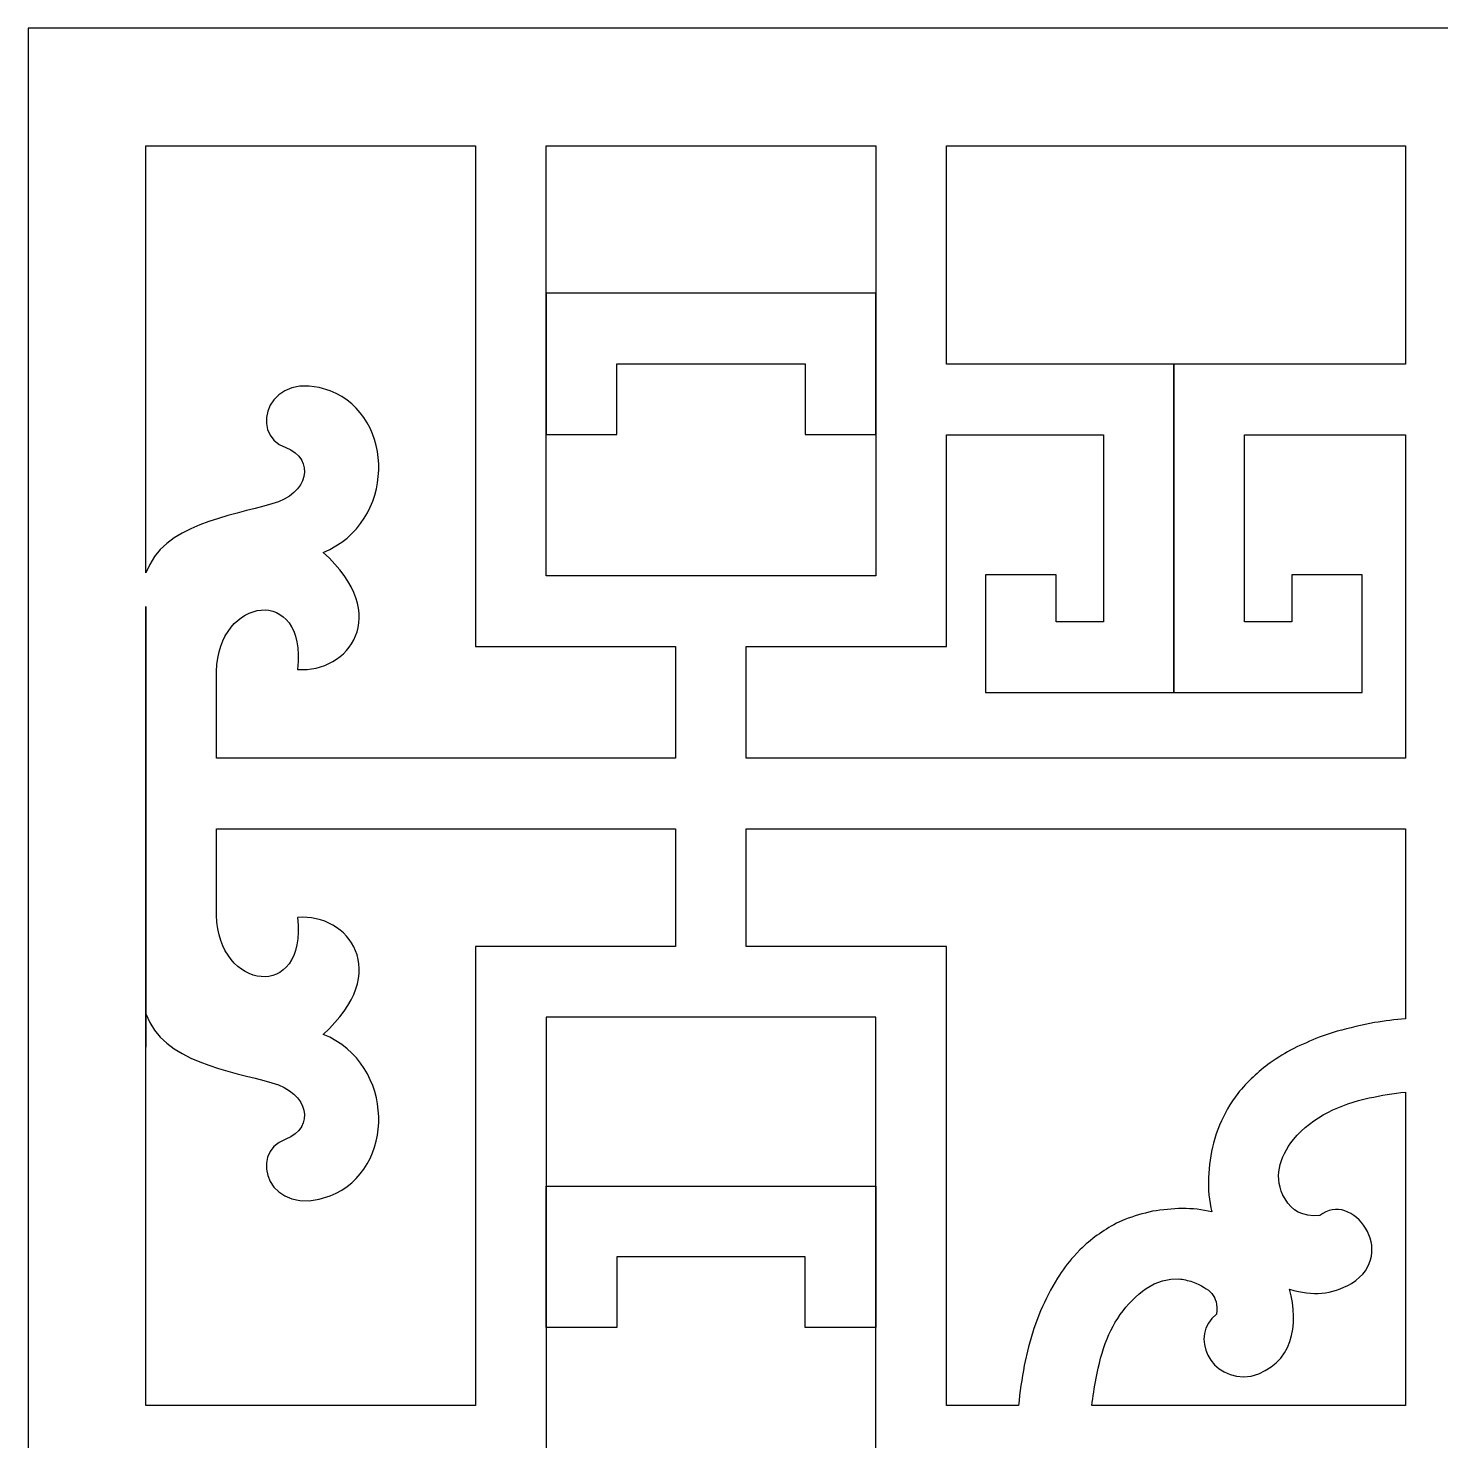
# Model space of a CAD drawing. Header units: centimetres. Extents: x -8.5 to 8.7, y -9.4 to 7.8.
# Drawn here: x -8.51 to 0.11, y -0.8 to 7.82 of the extents above; entities that cross this region are included whole.
import ezdxf

# ---------------------------------------------------------------- set-up
doc = ezdxf.new("R2010")
doc.units = ezdxf.units.CM
doc.header["$MEASUREMENT"] = 0
doc.layers.add('layer 1', color=7, linetype='Continuous')

msp = doc.modelspace()

# ---------------------------------------------------------------- linework, layer by layer
at = {"layer": 'layer 1', "color": 242}
for points, knots in [([(-8.5076, 7.81725), (-8.5076, 7.81725), (8.73202, 7.81725), (8.73202, 7.81725), (8.73202, 7.81725), (8.73202, 7.81725), (8.73202, -9.42237), (8.73202, -9.42237), (8.73202, -9.42237), (8.73202, -9.42237), (-8.5076, -9.42237), (-8.5076, -9.42237), (-8.5076, -9.42237), (-8.5076, -9.42237), (-8.5076, 7.81725), (-8.5076, 7.81725)], [0, 0, 0, 0, 0.2, 0.2, 0.2, 0.2, 0.4, 0.4, 0.4, 0.4, 0.6, 0.6, 0.6, 0.6, 1, 1, 1, 1]), ([(-4.55685, 3.36368), (-4.55685, 3.36368), (-4.55685, 4.04365), (-4.55685, 4.04365), (-4.55685, 4.04365), (-4.55685, 4.04365), (-5.77799, 4.04365), (-5.77799, 4.04365), (-5.77799, 4.04365), (-5.77799, 4.04365), (-5.77799, 7.09893), (-5.77799, 7.09893), (-5.77799, 7.09893), (-5.77799, 7.09893), (-7.78928, 7.09893), (-7.78928, 7.09893), (-7.78928, 7.09893), (-7.78928, 7.09893), (-7.78928, 4.49309), (-7.78928, 4.49309), (-7.78928, 4.49309), (-7.6867, 4.78851), (-7.27197, 4.84048), (-7.02169, 4.91434), (-7.02169, 4.91434), (-6.79397, 4.97588), (-6.75499, 5.18514), (-6.93552, 5.25899), (-6.93552, 5.25899), (-7.17487, 5.34105), (-7.04097, 5.7493), (-6.66472, 5.60364), (-6.66472, 5.60364), (-6.26226, 5.4492), (-6.26415, 4.7978), (-6.7078, 4.61892), (-6.7078, 4.61892), (-6.28127, 4.2347), (-6.55407, 3.88082), (-6.86396, 3.90499), (-6.86396, 3.90499), (-6.80607, 4.42756), (-7.35113, 4.35127), (-7.35829, 3.89268), (-7.35829, 3.89268), (-7.35829, 3.89268), (-7.35829, 3.36368), (-7.35829, 3.36368), (-7.35829, 3.36368), (-7.35829, 3.36368), (-4.55685, 3.36368), (-4.55685, 3.36368)], [0, 0, 0, 0, 0.0714286, 0.0714286, 0.0714286, 0.0714286, 0.1428571, 0.1428571, 0.1428571, 0.1428571, 0.2142857, 0.2142857, 0.2142857, 0.2142857, 0.2857143, 0.2857143, 0.2857143, 0.2857143, 0.3571429, 0.3571429, 0.3571429, 0.3571429, 0.4285714, 0.4285714, 0.4285714, 0.4285714, 0.5, 0.5, 0.5, 0.5, 0.5714286, 0.5714286, 0.5714286, 0.5714286, 0.6428571, 0.6428571, 0.6428571, 0.6428571, 0.7142857, 0.7142857, 0.7142857, 0.7142857, 0.7857143, 0.7857143, 0.7857143, 0.7857143, 0.8571429, 0.8571429, 0.8571429, 0.8571429, 1, 1, 1, 1]), ([(-5.347, 7.09893), (-5.347, 7.09893), (-5.347, 6.20104), (-5.347, 6.20104), (-5.347, 6.20104), (-4.73583, 6.20104), (-3.95334, 6.20104), (-3.33571, 6.20104), (-3.33571, 6.20104), (-3.33571, 6.20104), (-3.33571, 7.09893), (-3.33571, 7.09893), (-3.33571, 7.09893), (-3.33571, 7.09893), (-5.347, 7.09893), (-5.347, 7.09893)], [0, 0, 0, 0, 0.2, 0.2, 0.2, 0.2, 0.4, 0.4, 0.4, 0.4, 0.6, 0.6, 0.6, 0.6, 1, 1, 1, 1]), ([(-2.90472, 5.76706), (-2.90472, 5.76706), (-1.51573, 5.76706), (-1.51573, 5.76706), (-1.51573, 5.76706), (-1.51573, 5.76706), (-0.10328, 5.76706), (-0.10328, 5.76706), (-0.10328, 5.76706), (-0.10328, 5.76706), (-0.10328, 7.09893), (-0.10328, 7.09893), (-0.10328, 7.09893), (-0.10328, 7.09893), (-2.90472, 7.09893), (-2.90472, 7.09893), (-2.90472, 7.09893), (-2.90472, 7.09893), (-2.90472, 5.76706), (-2.90472, 5.76706)], [0, 0, 0, 0, 0.1666667, 0.1666667, 0.1666667, 0.1666667, 0.3333333, 0.3333333, 0.3333333, 0.3333333, 0.5, 0.5, 0.5, 0.5, 0.6666667, 0.6666667, 0.6666667, 0.6666667, 1, 1, 1, 1]), ([(-5.347, 5.33906), (-5.347, 5.33906), (-5.347, 6.20104), (-5.347, 6.20104), (-5.347, 6.20104), (-5.347, 6.20104), (-5.347, 5.33906), (-5.347, 5.33906)], [0, 0, 0, 0, 0.3333333, 0.3333333, 0.3333333, 0.3333333, 1, 1, 1, 1]), ([(-3.33571, 5.33906), (-3.33571, 5.33906), (-3.33571, 6.20104), (-3.33571, 6.20104), (-3.33571, 6.20104), (-3.33571, 6.20104), (-3.33571, 5.33906), (-3.33571, 5.33906)], [0, 0, 0, 0, 0.3333333, 0.3333333, 0.3333333, 0.3333333, 1, 1, 1, 1]), ([(-3.33571, 5.33906), (-3.33571, 5.33906), (-3.7667, 5.33906), (-3.7667, 5.33906), (-3.7667, 5.33906), (-3.7667, 5.33906), (-3.7667, 5.77005), (-3.7667, 5.77005), (-3.7667, 5.77005), (-3.7667, 5.77005), (-4.91601, 5.77005), (-4.91601, 5.77005), (-4.91601, 5.77005), (-4.91601, 5.77005), (-4.91601, 5.33906), (-4.91601, 5.33906), (-4.91601, 5.33906), (-4.91601, 5.33906), (-5.347, 5.33906), (-5.347, 5.33906), (-5.347, 5.33906), (-5.347, 5.33906), (-5.347, 4.47465), (-5.347, 4.47465), (-5.347, 4.47465), (-5.347, 4.47465), (-3.33571, 4.47465), (-3.33571, 4.47465), (-3.33571, 4.47465), (-3.33571, 4.47465), (-3.33571, 5.33906), (-3.33571, 5.33906)], [0, 0, 0, 0, 0.1111111, 0.1111111, 0.1111111, 0.1111111, 0.2222222, 0.2222222, 0.2222222, 0.2222222, 0.3333333, 0.3333333, 0.3333333, 0.3333333, 0.4444444, 0.4444444, 0.4444444, 0.4444444, 0.5555556, 0.5555556, 0.5555556, 0.5555556, 0.6666667, 0.6666667, 0.6666667, 0.6666667, 0.7777778, 0.7777778, 0.7777778, 0.7777778, 1, 1, 1, 1]), ([(-1.51573, 5.76706), (-1.51573, 5.76706), (-1.51573, 3.76427), (-1.51573, 3.76427), (-1.51573, 3.76427), (-1.51573, 3.76427), (-1.51573, 5.76706), (-1.51573, 5.76706)], [0, 0, 0, 0, 0.3333333, 0.3333333, 0.3333333, 0.3333333, 1, 1, 1, 1]), ([(-0.10328, 5.33607), (-0.10328, 5.33607), (-1.08474, 5.33607), (-1.08474, 5.33607), (-1.08474, 5.33607), (-1.08474, 5.33607), (-1.08474, 4.19526), (-1.08474, 4.19526), (-1.08474, 4.19526), (-1.08474, 4.19526), (-0.79741, 4.19526), (-0.79741, 4.19526), (-0.79741, 4.19526), (-0.79741, 4.19526), (-0.79741, 4.48259), (-0.79741, 4.48259), (-0.79741, 4.48259), (-0.79741, 4.48259), (-0.36642, 4.48259), (-0.36642, 4.48259), (-0.36642, 4.48259), (-0.36642, 4.48259), (-0.36642, 3.76427), (-0.36642, 3.76427), (-0.36642, 3.76427), (-0.7495, 3.76427), (-1.13262, 3.76427), (-1.51573, 3.76427), (-1.51573, 3.76427), (-1.89884, 3.76427), (-2.28195, 3.76427), (-2.66504, 3.76427), (-2.66504, 3.76427), (-2.66504, 3.76427), (-2.66504, 4.48259), (-2.66504, 4.48259), (-2.66504, 4.48259), (-2.66504, 4.48259), (-2.23405, 4.48259), (-2.23405, 4.48259), (-2.23405, 4.48259), (-2.23405, 4.48259), (-2.23405, 4.19526), (-2.23405, 4.19526), (-2.23405, 4.19526), (-2.23405, 4.19526), (-1.94672, 4.19526), (-1.94672, 4.19526), (-1.94672, 4.19526), (-1.94672, 4.19526), (-1.94672, 5.33607), (-1.94672, 5.33607), (-1.94672, 5.33607), (-1.94672, 5.33607), (-2.90472, 5.33607), (-2.90472, 5.33607), (-2.90472, 5.33607), (-2.90472, 5.33607), (-2.90472, 4.04365), (-2.90472, 4.04365), (-2.90472, 4.04365), (-2.90472, 4.04365), (-4.12586, 4.04365), (-4.12586, 4.04365), (-4.12586, 4.04365), (-4.12586, 4.04365), (-4.12586, 3.36368), (-4.12586, 3.36368), (-4.12586, 3.36368), (-4.12586, 3.36368), (-0.10328, 3.36368), (-0.10328, 3.36368), (-0.10328, 3.36368), (-0.10328, 3.36368), (-0.10328, 5.33607), (-0.10328, 5.33607)], [0, 0, 0, 0, 0.05, 0.05, 0.05, 0.05, 0.1, 0.1, 0.1, 0.1, 0.15, 0.15, 0.15, 0.15, 0.2, 0.2, 0.2, 0.2, 0.25, 0.25, 0.25, 0.25, 0.3, 0.3, 0.3, 0.3, 0.35, 0.35, 0.35, 0.35, 0.4, 0.4, 0.4, 0.4, 0.45, 0.45, 0.45, 0.45, 0.5, 0.5, 0.5, 0.5, 0.55, 0.55, 0.55, 0.55, 0.6, 0.6, 0.6, 0.6, 0.65, 0.65, 0.65, 0.65, 0.7, 0.7, 0.7, 0.7, 0.75, 0.75, 0.75, 0.75, 0.8, 0.8, 0.8, 0.8, 0.85, 0.85, 0.85, 0.85, 0.9, 0.9, 0.9, 0.9, 1, 1, 1, 1]), ([(-7.78928, 1.5994), (-7.78928, 1.5994), (-7.78928, 4.28922), (-7.78928, 4.28922), (-7.78928, 4.28922), (-7.78928, 4.28922), (-7.78928, 1.5994), (-7.78928, 1.5994)], [0, 0, 0, 0, 0.3333333, 0.3333333, 0.3333333, 0.3333333, 1, 1, 1, 1]), ([(-5.77799, 2.21437), (-5.77799, 2.21437), (-4.55685, 2.21437), (-4.55685, 2.21437), (-4.55685, 2.21437), (-4.55685, 2.21437), (-4.55685, 2.93268), (-4.55685, 2.93268), (-4.55685, 2.93268), (-4.55685, 2.93268), (-7.35829, 2.93268), (-7.35829, 2.93268), (-7.35829, 2.93268), (-7.35829, 2.93268), (-7.35829, 2.40368), (-7.35829, 2.40368), (-7.35829, 2.40368), (-7.35113, 1.94509), (-6.80607, 1.86879), (-6.86396, 2.39137), (-6.86396, 2.39137), (-6.55407, 2.41553), (-6.28127, 2.06166), (-6.7078, 1.67744), (-6.7078, 1.67744), (-6.26415, 1.49855), (-6.26226, 0.84716), (-6.66472, 0.69271), (-6.66472, 0.69271), (-7.04097, 0.54705), (-7.17487, 0.95531), (-6.93552, 1.03737), (-6.93552, 1.03737), (-6.75499, 1.11122), (-6.79397, 1.32048), (-7.02169, 1.38202), (-7.02169, 1.38202), (-7.27197, 1.45588), (-7.6867, 1.50785), (-7.78928, 1.80327), (-7.78928, 1.80327), (-7.78928, 1.80327), (-7.78928, -0.58707), (-7.78928, -0.58707), (-7.78928, -0.58707), (-7.78928, -0.58707), (-5.77799, -0.58707), (-5.77799, -0.58707), (-5.77799, -0.58707), (-5.77799, -0.58707), (-5.77799, 2.21437), (-5.77799, 2.21437)], [0, 0, 0, 0, 0.0714286, 0.0714286, 0.0714286, 0.0714286, 0.1428571, 0.1428571, 0.1428571, 0.1428571, 0.2142857, 0.2142857, 0.2142857, 0.2142857, 0.2857143, 0.2857143, 0.2857143, 0.2857143, 0.3571429, 0.3571429, 0.3571429, 0.3571429, 0.4285714, 0.4285714, 0.4285714, 0.4285714, 0.5, 0.5, 0.5, 0.5, 0.5714286, 0.5714286, 0.5714286, 0.5714286, 0.6428571, 0.6428571, 0.6428571, 0.6428571, 0.7142857, 0.7142857, 0.7142857, 0.7142857, 0.7857143, 0.7857143, 0.7857143, 0.7857143, 0.8571429, 0.8571429, 0.8571429, 0.8571429, 1, 1, 1, 1]), ([(-2.46412, -0.58707), (-2.45651, -0.50509), (-2.44462, -0.42417), (-2.42952, -0.34273), (-2.42952, -0.34273), (-2.42952, -0.34273), (-2.40328, -0.22861), (-2.40328, -0.22861), (-2.40328, -0.22861), (-2.40328, -0.22861), (-2.3703, -0.11723), (-2.3703, -0.11723), (-2.3703, -0.11723), (-2.3703, -0.11723), (-2.3302, -0.00958), (-2.3302, -0.00958), (-2.3302, -0.00958), (-2.29948, 0.06048), (-2.26652, 0.12489), (-2.227, 0.19041), (-2.227, 0.19041), (-2.19569, 0.23702), (-2.16377, 0.27968), (-2.12773, 0.32275), (-2.12773, 0.32275), (-2.12773, 0.32275), (-2.0902, 0.36273), (-2.0902, 0.36273), (-2.0902, 0.36273), (-2.0197, 0.42933), (-1.95282, 0.47813), (-1.86745, 0.52425), (-1.86745, 0.52425), (-1.86745, 0.52425), (-1.81575, 0.54772), (-1.81575, 0.54772), (-1.81575, 0.54772), (-1.75892, 0.5689), (-1.70564, 0.58447), (-1.64645, 0.59766), (-1.64645, 0.59766), (-1.52667, 0.61603), (-1.40256, 0.62502), (-1.28423, 0.59358), (-1.28423, 0.59358), (-1.3203, 0.72993), (-1.30554, 0.87817), (-1.27532, 1.01416), (-1.27532, 1.01416), (-1.27532, 1.01416), (-1.25868, 1.07053), (-1.25868, 1.07053), (-1.25868, 1.07053), (-1.23127, 1.1442), (-1.20096, 1.20587), (-1.15907, 1.27233), (-1.15907, 1.27233), (-1.15907, 1.27233), (-1.12669, 1.31684), (-1.12669, 1.31684), (-1.12669, 1.31684), (-1.06567, 1.3902), (-1.00441, 1.44741), (-0.92815, 1.50466), (-0.92815, 1.50466), (-0.8813, 1.5362), (-0.83496, 1.56421), (-0.78536, 1.5912), (-0.78536, 1.5912), (-0.73405, 1.6163), (-0.68226, 1.63787), (-0.62952, 1.65986), (-0.62952, 1.65986), (-0.62952, 1.65986), (-0.52012, 1.69642), (-0.52012, 1.69642), (-0.52012, 1.69642), (-0.44406, 1.71643), (-0.36964, 1.73366), (-0.29254, 1.74916), (-0.29254, 1.74916), (-0.22955, 1.75917), (-0.16646, 1.76705), (-0.10328, 1.77266), (-0.10328, 1.77266), (-0.10328, 1.77266), (-0.10328, 2.93268), (-0.10328, 2.93268), (-0.10328, 2.93268), (-0.10328, 2.93268), (-4.12586, 2.93268), (-4.12586, 2.93268), (-4.12586, 2.93268), (-4.12586, 2.93268), (-4.12586, 2.21437), (-4.12586, 2.21437), (-4.12586, 2.21437), (-4.12586, 2.21437), (-2.90472, 2.21437), (-2.90472, 2.21437), (-2.90472, 2.21437), (-2.90472, 2.21437), (-2.90472, -0.58707), (-2.90472, -0.58707), (-2.90472, -0.58707), (-2.90472, -0.58707), (-2.46412, -0.58707), (-2.46412, -0.58707)], [0, 0, 0, 0, 0.0357143, 0.0357143, 0.0357143, 0.0357143, 0.0714286, 0.0714286, 0.0714286, 0.0714286, 0.1071429, 0.1071429, 0.1071429, 0.1071429, 0.1428571, 0.1428571, 0.1428571, 0.1428571, 0.1785714, 0.1785714, 0.1785714, 0.1785714, 0.2142857, 0.2142857, 0.2142857, 0.2142857, 0.25, 0.25, 0.25, 0.25, 0.2857143, 0.2857143, 0.2857143, 0.2857143, 0.3214286, 0.3214286, 0.3214286, 0.3214286, 0.3571429, 0.3571429, 0.3571429, 0.3571429, 0.3928571, 0.3928571, 0.3928571, 0.3928571, 0.4285714, 0.4285714, 0.4285714, 0.4285714, 0.4642857, 0.4642857, 0.4642857, 0.4642857, 0.5, 0.5, 0.5, 0.5, 0.5357143, 0.5357143, 0.5357143, 0.5357143, 0.5714286, 0.5714286, 0.5714286, 0.5714286, 0.6071429, 0.6071429, 0.6071429, 0.6071429, 0.6428571, 0.6428571, 0.6428571, 0.6428571, 0.6785714, 0.6785714, 0.6785714, 0.6785714, 0.7142857, 0.7142857, 0.7142857, 0.7142857, 0.75, 0.75, 0.75, 0.75, 0.7857143, 0.7857143, 0.7857143, 0.7857143, 0.8214286, 0.8214286, 0.8214286, 0.8214286, 0.8571429, 0.8571429, 0.8571429, 0.8571429, 0.8928571, 0.8928571, 0.8928571, 0.8928571, 0.9285714, 0.9285714, 0.9285714, 0.9285714, 1, 1, 1, 1]), ([(-5.347, 1.78338), (-5.347, 1.78338), (-3.33571, 1.78338), (-3.33571, 1.78338), (-3.33571, 1.78338), (-3.33571, 1.78338), (-3.33571, 0.7511), (-3.33571, 0.7511), (-3.33571, 0.7511), (-3.95486, 0.7511), (-4.72564, 0.7511), (-5.347, 0.7511), (-5.347, 0.7511), (-5.347, 0.7511), (-5.347, 1.78338), (-5.347, 1.78338)], [0, 0, 0, 0, 0.2, 0.2, 0.2, 0.2, 0.4, 0.4, 0.4, 0.4, 0.6, 0.6, 0.6, 0.6, 1, 1, 1, 1]), ([(-0.10328, 1.32496), (-0.17705, 1.31711), (-0.25059, 1.30528), (-0.32429, 1.28929), (-0.32429, 1.28929), (-0.5003, 1.25111), (-0.66719, 1.17757), (-0.78678, 1.03682), (-0.78678, 1.03682), (-0.87203, 0.9268), (-0.91343, 0.79983), (-0.83769, 0.67287), (-0.83769, 0.67287), (-0.79319, 0.60157), (-0.73807, 0.56335), (-0.62558, 0.57155), (-0.62558, 0.57155), (-0.4338, 0.73144), (-0.13669, 0.34282), (-0.43195, 0.15782), (-0.43195, 0.15782), (-0.55889, 0.08894), (-0.66008, 0.07882), (-0.81138, 0.12191), (-0.81138, 0.12191), (-0.7487, -0.09287), (-0.78901, -0.33897), (-1.04427, -0.40819), (-1.04427, -0.40819), (-1.29923, -0.44604), (-1.42443, -0.15762), (-1.25612, -0.02996), (-1.25612, -0.02996), (-1.24504, 0.0897), (-1.2945, 0.12013), (-1.40224, 0.16752), (-1.40224, 0.16752), (-1.43237, 0.17669), (-1.45711, 0.18196), (-1.48839, 0.18611), (-1.48839, 0.18611), (-1.48839, 0.18611), (-1.5354, 0.18444), (-1.5354, 0.18444), (-1.5354, 0.18444), (-1.5354, 0.18444), (-1.58487, 0.17425), (-1.58487, 0.17425), (-1.58487, 0.17425), (-1.58487, 0.17425), (-1.63668, 0.15437), (-1.63668, 0.15437), (-1.63668, 0.15437), (-1.76974, 0.08475), (-1.86805, -0.0424), (-1.92355, -0.18039), (-1.92355, -0.18039), (-1.95505, -0.2587), (-1.97555, -0.33812), (-1.99101, -0.42097), (-1.99101, -0.42097), (-2.00182, -0.47898), (-2.01038, -0.53391), (-2.01668, -0.58707), (-2.01668, -0.58707), (-2.01668, -0.58707), (-0.10328, -0.58707), (-0.10328, -0.58707), (-0.10328, -0.58707), (-0.10328, -0.58707), (-0.10328, 1.32496), (-0.10328, 1.32496)], [0, 0, 0, 0, 0.0526316, 0.0526316, 0.0526316, 0.0526316, 0.1052632, 0.1052632, 0.1052632, 0.1052632, 0.1578947, 0.1578947, 0.1578947, 0.1578947, 0.2105263, 0.2105263, 0.2105263, 0.2105263, 0.2631579, 0.2631579, 0.2631579, 0.2631579, 0.3157895, 0.3157895, 0.3157895, 0.3157895, 0.3684211, 0.3684211, 0.3684211, 0.3684211, 0.4210526, 0.4210526, 0.4210526, 0.4210526, 0.4736842, 0.4736842, 0.4736842, 0.4736842, 0.5263158, 0.5263158, 0.5263158, 0.5263158, 0.5789474, 0.5789474, 0.5789474, 0.5789474, 0.6315789, 0.6315789, 0.6315789, 0.6315789, 0.6842105, 0.6842105, 0.6842105, 0.6842105, 0.7368421, 0.7368421, 0.7368421, 0.7368421, 0.7894737, 0.7894737, 0.7894737, 0.7894737, 0.8421053, 0.8421053, 0.8421053, 0.8421053, 0.8947368, 0.8947368, 0.8947368, 0.8947368, 1, 1, 1, 1]), ([(-5.347, -0.11088), (-5.347, -0.11088), (-5.347, 0.7511), (-5.347, 0.7511), (-5.347, 0.7511), (-5.347, 0.7511), (-5.347, -0.11088), (-5.347, -0.11088)], [0, 0, 0, 0, 0.3333333, 0.3333333, 0.3333333, 0.3333333, 1, 1, 1, 1]), ([(-3.33571, -0.11088), (-3.33571, -0.11088), (-3.33571, 0.7511), (-3.33571, 0.7511), (-3.33571, 0.7511), (-3.33571, 0.7511), (-3.33571, -0.11088), (-3.33571, -0.11088)], [0, 0, 0, 0, 0.3333333, 0.3333333, 0.3333333, 0.3333333, 1, 1, 1, 1]), ([(-3.33571, -1.49425), (-3.33571, -1.49425), (-3.7667, -1.49425), (-3.7667, -1.49425), (-3.7667, -1.49425), (-3.7667, -1.49425), (-3.7667, -1.92524), (-3.7667, -1.92524), (-3.7667, -1.92524), (-3.7667, -1.92524), (-4.91601, -1.92524), (-4.91601, -1.92524), (-4.91601, -1.92524), (-4.91601, -1.92524), (-4.91601, -1.49425), (-4.91601, -1.49425), (-4.91601, -1.49425), (-4.91601, -1.49425), (-5.347, -1.49425), (-5.347, -1.49425), (-5.347, -1.49425), (-5.347, -1.49425), (-5.347, -0.11088), (-5.347, -0.11088), (-5.347, -0.11088), (-5.347, -0.11088), (-4.91601, -0.11088), (-4.91601, -0.11088), (-4.91601, -0.11088), (-4.91601, -0.11088), (-4.91601, 0.32011), (-4.91601, 0.32011), (-4.91601, 0.32011), (-4.91601, 0.32011), (-3.7667, 0.32011), (-3.7667, 0.32011), (-3.7667, 0.32011), (-3.7667, 0.32011), (-3.7667, -0.11088), (-3.7667, -0.11088), (-3.7667, -0.11088), (-3.7667, -0.11088), (-3.33571, -0.11088), (-3.33571, -0.11088), (-3.33571, -0.11088), (-3.33571, -0.11088), (-3.33571, -1.49425), (-3.33571, -1.49425)], [0, 0, 0, 0, 0.0769231, 0.0769231, 0.0769231, 0.0769231, 0.1538462, 0.1538462, 0.1538462, 0.1538462, 0.2307692, 0.2307692, 0.2307692, 0.2307692, 0.3076923, 0.3076923, 0.3076923, 0.3076923, 0.3846154, 0.3846154, 0.3846154, 0.3846154, 0.4615385, 0.4615385, 0.4615385, 0.4615385, 0.5384615, 0.5384615, 0.5384615, 0.5384615, 0.6153846, 0.6153846, 0.6153846, 0.6153846, 0.6923077, 0.6923077, 0.6923077, 0.6923077, 0.7692308, 0.7692308, 0.7692308, 0.7692308, 0.8461538, 0.8461538, 0.8461538, 0.8461538, 1, 1, 1, 1])]:
    msp.add_open_spline(points, degree=3, knots=knots, dxfattribs=at)
at = {"layer": 'layer 1', "color": 177, "lineweight": 9}
for points, knots in [([(-8.5076, 7.81725), (-8.5076, 7.81725), (8.73202, 7.81725), (8.73202, 7.81725), (8.73202, 7.81725), (8.73202, 7.81725), (8.73202, -9.42237), (8.73202, -9.42237), (8.73202, -9.42237), (8.73202, -9.42237), (-8.5076, -9.42237), (-8.5076, -9.42237), (-8.5076, -9.42237), (-8.5076, -9.42237), (-8.5076, 7.81725), (-8.5076, 7.81725)], [0, 0, 0, 0, 0.2, 0.2, 0.2, 0.2, 0.4, 0.4, 0.4, 0.4, 0.6, 0.6, 0.6, 0.6, 1, 1, 1, 1]), ([(-4.55685, 3.36368), (-4.55685, 3.36368), (-4.55685, 4.04365), (-4.55685, 4.04365), (-4.55685, 4.04365), (-4.55685, 4.04365), (-5.77799, 4.04365), (-5.77799, 4.04365), (-5.77799, 4.04365), (-5.77799, 4.04365), (-5.77799, 7.09893), (-5.77799, 7.09893), (-5.77799, 7.09893), (-5.77799, 7.09893), (-7.78928, 7.09893), (-7.78928, 7.09893), (-7.78928, 7.09893), (-7.78928, 7.09893), (-7.78928, 4.49309), (-7.78928, 4.49309), (-7.78928, 4.49309), (-7.6867, 4.78851), (-7.27197, 4.84048), (-7.02169, 4.91434), (-7.02169, 4.91434), (-6.79397, 4.97588), (-6.75499, 5.18514), (-6.93552, 5.25899), (-6.93552, 5.25899), (-7.17487, 5.34105), (-7.04097, 5.7493), (-6.66472, 5.60364), (-6.66472, 5.60364), (-6.26226, 5.4492), (-6.26415, 4.7978), (-6.7078, 4.61892), (-6.7078, 4.61892), (-6.28127, 4.2347), (-6.55407, 3.88082), (-6.86396, 3.90499), (-6.86396, 3.90499), (-6.80607, 4.42756), (-7.35113, 4.35127), (-7.35829, 3.89268), (-7.35829, 3.89268), (-7.35829, 3.89268), (-7.35829, 3.36368), (-7.35829, 3.36368), (-7.35829, 3.36368), (-7.35829, 3.36368), (-4.55685, 3.36368), (-4.55685, 3.36368)], [0, 0, 0, 0, 0.0714286, 0.0714286, 0.0714286, 0.0714286, 0.1428571, 0.1428571, 0.1428571, 0.1428571, 0.2142857, 0.2142857, 0.2142857, 0.2142857, 0.2857143, 0.2857143, 0.2857143, 0.2857143, 0.3571429, 0.3571429, 0.3571429, 0.3571429, 0.4285714, 0.4285714, 0.4285714, 0.4285714, 0.5, 0.5, 0.5, 0.5, 0.5714286, 0.5714286, 0.5714286, 0.5714286, 0.6428571, 0.6428571, 0.6428571, 0.6428571, 0.7142857, 0.7142857, 0.7142857, 0.7142857, 0.7857143, 0.7857143, 0.7857143, 0.7857143, 0.8571429, 0.8571429, 0.8571429, 0.8571429, 1, 1, 1, 1]), ([(-5.347, 7.09893), (-5.347, 7.09893), (-5.347, 6.20104), (-5.347, 6.20104), (-5.347, 6.20104), (-4.73583, 6.20104), (-3.95334, 6.20104), (-3.33571, 6.20104), (-3.33571, 6.20104), (-3.33571, 6.20104), (-3.33571, 7.09893), (-3.33571, 7.09893), (-3.33571, 7.09893), (-3.33571, 7.09893), (-5.347, 7.09893), (-5.347, 7.09893)], [0, 0, 0, 0, 0.2, 0.2, 0.2, 0.2, 0.4, 0.4, 0.4, 0.4, 0.6, 0.6, 0.6, 0.6, 1, 1, 1, 1]), ([(-2.90472, 5.76706), (-2.90472, 5.76706), (-1.51573, 5.76706), (-1.51573, 5.76706), (-1.51573, 5.76706), (-1.51573, 5.76706), (-0.10328, 5.76706), (-0.10328, 5.76706), (-0.10328, 5.76706), (-0.10328, 5.76706), (-0.10328, 7.09893), (-0.10328, 7.09893), (-0.10328, 7.09893), (-0.10328, 7.09893), (-2.90472, 7.09893), (-2.90472, 7.09893), (-2.90472, 7.09893), (-2.90472, 7.09893), (-2.90472, 5.76706), (-2.90472, 5.76706)], [0, 0, 0, 0, 0.1666667, 0.1666667, 0.1666667, 0.1666667, 0.3333333, 0.3333333, 0.3333333, 0.3333333, 0.5, 0.5, 0.5, 0.5, 0.6666667, 0.6666667, 0.6666667, 0.6666667, 1, 1, 1, 1]), ([(-3.33571, 5.33906), (-3.33571, 5.33906), (-3.7667, 5.33906), (-3.7667, 5.33906), (-3.7667, 5.33906), (-3.7667, 5.33906), (-3.7667, 5.77005), (-3.7667, 5.77005), (-3.7667, 5.77005), (-3.7667, 5.77005), (-4.91601, 5.77005), (-4.91601, 5.77005), (-4.91601, 5.77005), (-4.91601, 5.77005), (-4.91601, 5.33906), (-4.91601, 5.33906), (-4.91601, 5.33906), (-4.91601, 5.33906), (-5.347, 5.33906), (-5.347, 5.33906), (-5.347, 5.33906), (-5.347, 5.33906), (-5.347, 4.47465), (-5.347, 4.47465), (-5.347, 4.47465), (-5.347, 4.47465), (-3.33571, 4.47465), (-3.33571, 4.47465), (-3.33571, 4.47465), (-3.33571, 4.47465), (-3.33571, 5.33906), (-3.33571, 5.33906)], [0, 0, 0, 0, 0.1111111, 0.1111111, 0.1111111, 0.1111111, 0.2222222, 0.2222222, 0.2222222, 0.2222222, 0.3333333, 0.3333333, 0.3333333, 0.3333333, 0.4444444, 0.4444444, 0.4444444, 0.4444444, 0.5555556, 0.5555556, 0.5555556, 0.5555556, 0.6666667, 0.6666667, 0.6666667, 0.6666667, 0.7777778, 0.7777778, 0.7777778, 0.7777778, 1, 1, 1, 1]), ([(-0.10328, 5.33607), (-0.10328, 5.33607), (-1.08474, 5.33607), (-1.08474, 5.33607), (-1.08474, 5.33607), (-1.08474, 5.33607), (-1.08474, 4.19526), (-1.08474, 4.19526), (-1.08474, 4.19526), (-1.08474, 4.19526), (-0.79741, 4.19526), (-0.79741, 4.19526), (-0.79741, 4.19526), (-0.79741, 4.19526), (-0.79741, 4.48259), (-0.79741, 4.48259), (-0.79741, 4.48259), (-0.79741, 4.48259), (-0.36642, 4.48259), (-0.36642, 4.48259), (-0.36642, 4.48259), (-0.36642, 4.48259), (-0.36642, 3.76427), (-0.36642, 3.76427), (-0.36642, 3.76427), (-0.7495, 3.76427), (-1.13262, 3.76427), (-1.51573, 3.76427), (-1.51573, 3.76427), (-1.89884, 3.76427), (-2.28195, 3.76427), (-2.66504, 3.76427), (-2.66504, 3.76427), (-2.66504, 3.76427), (-2.66504, 4.48259), (-2.66504, 4.48259), (-2.66504, 4.48259), (-2.66504, 4.48259), (-2.23405, 4.48259), (-2.23405, 4.48259), (-2.23405, 4.48259), (-2.23405, 4.48259), (-2.23405, 4.19526), (-2.23405, 4.19526), (-2.23405, 4.19526), (-2.23405, 4.19526), (-1.94672, 4.19526), (-1.94672, 4.19526), (-1.94672, 4.19526), (-1.94672, 4.19526), (-1.94672, 5.33607), (-1.94672, 5.33607), (-1.94672, 5.33607), (-1.94672, 5.33607), (-2.90472, 5.33607), (-2.90472, 5.33607), (-2.90472, 5.33607), (-2.90472, 5.33607), (-2.90472, 4.04365), (-2.90472, 4.04365), (-2.90472, 4.04365), (-2.90472, 4.04365), (-4.12586, 4.04365), (-4.12586, 4.04365), (-4.12586, 4.04365), (-4.12586, 4.04365), (-4.12586, 3.36368), (-4.12586, 3.36368), (-4.12586, 3.36368), (-4.12586, 3.36368), (-0.10328, 3.36368), (-0.10328, 3.36368), (-0.10328, 3.36368), (-0.10328, 3.36368), (-0.10328, 5.33607), (-0.10328, 5.33607)], [0, 0, 0, 0, 0.05, 0.05, 0.05, 0.05, 0.1, 0.1, 0.1, 0.1, 0.15, 0.15, 0.15, 0.15, 0.2, 0.2, 0.2, 0.2, 0.25, 0.25, 0.25, 0.25, 0.3, 0.3, 0.3, 0.3, 0.35, 0.35, 0.35, 0.35, 0.4, 0.4, 0.4, 0.4, 0.45, 0.45, 0.45, 0.45, 0.5, 0.5, 0.5, 0.5, 0.55, 0.55, 0.55, 0.55, 0.6, 0.6, 0.6, 0.6, 0.65, 0.65, 0.65, 0.65, 0.7, 0.7, 0.7, 0.7, 0.75, 0.75, 0.75, 0.75, 0.8, 0.8, 0.8, 0.8, 0.85, 0.85, 0.85, 0.85, 0.9, 0.9, 0.9, 0.9, 1, 1, 1, 1]), ([(-5.77799, 2.21437), (-5.77799, 2.21437), (-4.55685, 2.21437), (-4.55685, 2.21437), (-4.55685, 2.21437), (-4.55685, 2.21437), (-4.55685, 2.93268), (-4.55685, 2.93268), (-4.55685, 2.93268), (-4.55685, 2.93268), (-7.35829, 2.93268), (-7.35829, 2.93268), (-7.35829, 2.93268), (-7.35829, 2.93268), (-7.35829, 2.40368), (-7.35829, 2.40368), (-7.35829, 2.40368), (-7.35113, 1.94509), (-6.80607, 1.86879), (-6.86396, 2.39137), (-6.86396, 2.39137), (-6.55407, 2.41553), (-6.28127, 2.06166), (-6.7078, 1.67744), (-6.7078, 1.67744), (-6.26415, 1.49855), (-6.26226, 0.84716), (-6.66472, 0.69271), (-6.66472, 0.69271), (-7.04097, 0.54705), (-7.17487, 0.95531), (-6.93552, 1.03737), (-6.93552, 1.03737), (-6.75499, 1.11122), (-6.79397, 1.32048), (-7.02169, 1.38202), (-7.02169, 1.38202), (-7.27197, 1.45588), (-7.6867, 1.50785), (-7.78928, 1.80327), (-7.78928, 1.80327), (-7.78928, 1.80327), (-7.78928, -0.58707), (-7.78928, -0.58707), (-7.78928, -0.58707), (-7.78928, -0.58707), (-5.77799, -0.58707), (-5.77799, -0.58707), (-5.77799, -0.58707), (-5.77799, -0.58707), (-5.77799, 2.21437), (-5.77799, 2.21437)], [0, 0, 0, 0, 0.0714286, 0.0714286, 0.0714286, 0.0714286, 0.1428571, 0.1428571, 0.1428571, 0.1428571, 0.2142857, 0.2142857, 0.2142857, 0.2142857, 0.2857143, 0.2857143, 0.2857143, 0.2857143, 0.3571429, 0.3571429, 0.3571429, 0.3571429, 0.4285714, 0.4285714, 0.4285714, 0.4285714, 0.5, 0.5, 0.5, 0.5, 0.5714286, 0.5714286, 0.5714286, 0.5714286, 0.6428571, 0.6428571, 0.6428571, 0.6428571, 0.7142857, 0.7142857, 0.7142857, 0.7142857, 0.7857143, 0.7857143, 0.7857143, 0.7857143, 0.8571429, 0.8571429, 0.8571429, 0.8571429, 1, 1, 1, 1]), ([(-2.46412, -0.58707), (-2.45651, -0.50509), (-2.44462, -0.42417), (-2.42952, -0.34273), (-2.42952, -0.34273), (-2.42952, -0.34273), (-2.40328, -0.22861), (-2.40328, -0.22861), (-2.40328, -0.22861), (-2.40328, -0.22861), (-2.3703, -0.11723), (-2.3703, -0.11723), (-2.3703, -0.11723), (-2.3703, -0.11723), (-2.3302, -0.00958), (-2.3302, -0.00958), (-2.3302, -0.00958), (-2.29948, 0.06048), (-2.26652, 0.12489), (-2.227, 0.19041), (-2.227, 0.19041), (-2.19569, 0.23702), (-2.16377, 0.27968), (-2.12773, 0.32275), (-2.12773, 0.32275), (-2.12773, 0.32275), (-2.0902, 0.36273), (-2.0902, 0.36273), (-2.0902, 0.36273), (-2.0197, 0.42933), (-1.95282, 0.47813), (-1.86745, 0.52425), (-1.86745, 0.52425), (-1.86745, 0.52425), (-1.81575, 0.54772), (-1.81575, 0.54772), (-1.81575, 0.54772), (-1.75892, 0.5689), (-1.70564, 0.58447), (-1.64645, 0.59766), (-1.64645, 0.59766), (-1.52667, 0.61603), (-1.40256, 0.62502), (-1.28423, 0.59358), (-1.28423, 0.59358), (-1.3203, 0.72993), (-1.30554, 0.87817), (-1.27532, 1.01416), (-1.27532, 1.01416), (-1.27532, 1.01416), (-1.25868, 1.07053), (-1.25868, 1.07053), (-1.25868, 1.07053), (-1.23127, 1.1442), (-1.20096, 1.20587), (-1.15907, 1.27233), (-1.15907, 1.27233), (-1.15907, 1.27233), (-1.12669, 1.31684), (-1.12669, 1.31684), (-1.12669, 1.31684), (-1.06567, 1.3902), (-1.00441, 1.44741), (-0.92815, 1.50466), (-0.92815, 1.50466), (-0.8813, 1.5362), (-0.83496, 1.56421), (-0.78536, 1.5912), (-0.78536, 1.5912), (-0.73405, 1.6163), (-0.68226, 1.63787), (-0.62952, 1.65986), (-0.62952, 1.65986), (-0.62952, 1.65986), (-0.52012, 1.69642), (-0.52012, 1.69642), (-0.52012, 1.69642), (-0.44406, 1.71643), (-0.36964, 1.73366), (-0.29254, 1.74916), (-0.29254, 1.74916), (-0.22955, 1.75917), (-0.16646, 1.76705), (-0.10328, 1.77266), (-0.10328, 1.77266), (-0.10328, 1.77266), (-0.10328, 2.93268), (-0.10328, 2.93268), (-0.10328, 2.93268), (-0.10328, 2.93268), (-4.12586, 2.93268), (-4.12586, 2.93268), (-4.12586, 2.93268), (-4.12586, 2.93268), (-4.12586, 2.21437), (-4.12586, 2.21437), (-4.12586, 2.21437), (-4.12586, 2.21437), (-2.90472, 2.21437), (-2.90472, 2.21437), (-2.90472, 2.21437), (-2.90472, 2.21437), (-2.90472, -0.58707), (-2.90472, -0.58707), (-2.90472, -0.58707), (-2.90472, -0.58707), (-2.46412, -0.58707), (-2.46412, -0.58707)], [0, 0, 0, 0, 0.0357143, 0.0357143, 0.0357143, 0.0357143, 0.0714286, 0.0714286, 0.0714286, 0.0714286, 0.1071429, 0.1071429, 0.1071429, 0.1071429, 0.1428571, 0.1428571, 0.1428571, 0.1428571, 0.1785714, 0.1785714, 0.1785714, 0.1785714, 0.2142857, 0.2142857, 0.2142857, 0.2142857, 0.25, 0.25, 0.25, 0.25, 0.2857143, 0.2857143, 0.2857143, 0.2857143, 0.3214286, 0.3214286, 0.3214286, 0.3214286, 0.3571429, 0.3571429, 0.3571429, 0.3571429, 0.3928571, 0.3928571, 0.3928571, 0.3928571, 0.4285714, 0.4285714, 0.4285714, 0.4285714, 0.4642857, 0.4642857, 0.4642857, 0.4642857, 0.5, 0.5, 0.5, 0.5, 0.5357143, 0.5357143, 0.5357143, 0.5357143, 0.5714286, 0.5714286, 0.5714286, 0.5714286, 0.6071429, 0.6071429, 0.6071429, 0.6071429, 0.6428571, 0.6428571, 0.6428571, 0.6428571, 0.6785714, 0.6785714, 0.6785714, 0.6785714, 0.7142857, 0.7142857, 0.7142857, 0.7142857, 0.75, 0.75, 0.75, 0.75, 0.7857143, 0.7857143, 0.7857143, 0.7857143, 0.8214286, 0.8214286, 0.8214286, 0.8214286, 0.8571429, 0.8571429, 0.8571429, 0.8571429, 0.8928571, 0.8928571, 0.8928571, 0.8928571, 0.9285714, 0.9285714, 0.9285714, 0.9285714, 1, 1, 1, 1]), ([(-5.347, 1.78338), (-5.347, 1.78338), (-3.33571, 1.78338), (-3.33571, 1.78338), (-3.33571, 1.78338), (-3.33571, 1.78338), (-3.33571, 0.7511), (-3.33571, 0.7511), (-3.33571, 0.7511), (-3.95486, 0.7511), (-4.72564, 0.7511), (-5.347, 0.7511), (-5.347, 0.7511), (-5.347, 0.7511), (-5.347, 1.78338), (-5.347, 1.78338)], [0, 0, 0, 0, 0.2, 0.2, 0.2, 0.2, 0.4, 0.4, 0.4, 0.4, 0.6, 0.6, 0.6, 0.6, 1, 1, 1, 1]), ([(-0.10328, 1.32496), (-0.17705, 1.31711), (-0.25059, 1.30528), (-0.32429, 1.28929), (-0.32429, 1.28929), (-0.5003, 1.25111), (-0.66719, 1.17757), (-0.78678, 1.03682), (-0.78678, 1.03682), (-0.87203, 0.9268), (-0.91343, 0.79983), (-0.83769, 0.67287), (-0.83769, 0.67287), (-0.79319, 0.60157), (-0.73807, 0.56335), (-0.62558, 0.57155), (-0.62558, 0.57155), (-0.4338, 0.73144), (-0.13669, 0.34282), (-0.43195, 0.15782), (-0.43195, 0.15782), (-0.55889, 0.08894), (-0.66008, 0.07882), (-0.81138, 0.12191), (-0.81138, 0.12191), (-0.7487, -0.09287), (-0.78901, -0.33897), (-1.04427, -0.40819), (-1.04427, -0.40819), (-1.29923, -0.44604), (-1.42443, -0.15762), (-1.25612, -0.02996), (-1.25612, -0.02996), (-1.24504, 0.0897), (-1.2945, 0.12013), (-1.40224, 0.16752), (-1.40224, 0.16752), (-1.43237, 0.17669), (-1.45711, 0.18196), (-1.48839, 0.18611), (-1.48839, 0.18611), (-1.48839, 0.18611), (-1.5354, 0.18444), (-1.5354, 0.18444), (-1.5354, 0.18444), (-1.5354, 0.18444), (-1.58487, 0.17425), (-1.58487, 0.17425), (-1.58487, 0.17425), (-1.58487, 0.17425), (-1.63668, 0.15437), (-1.63668, 0.15437), (-1.63668, 0.15437), (-1.76974, 0.08475), (-1.86805, -0.0424), (-1.92355, -0.18039), (-1.92355, -0.18039), (-1.95505, -0.2587), (-1.97555, -0.33812), (-1.99101, -0.42097), (-1.99101, -0.42097), (-2.00182, -0.47898), (-2.01038, -0.53391), (-2.01668, -0.58707), (-2.01668, -0.58707), (-2.01668, -0.58707), (-0.10328, -0.58707), (-0.10328, -0.58707), (-0.10328, -0.58707), (-0.10328, -0.58707), (-0.10328, 1.32496), (-0.10328, 1.32496)], [0, 0, 0, 0, 0.0526316, 0.0526316, 0.0526316, 0.0526316, 0.1052632, 0.1052632, 0.1052632, 0.1052632, 0.1578947, 0.1578947, 0.1578947, 0.1578947, 0.2105263, 0.2105263, 0.2105263, 0.2105263, 0.2631579, 0.2631579, 0.2631579, 0.2631579, 0.3157895, 0.3157895, 0.3157895, 0.3157895, 0.3684211, 0.3684211, 0.3684211, 0.3684211, 0.4210526, 0.4210526, 0.4210526, 0.4210526, 0.4736842, 0.4736842, 0.4736842, 0.4736842, 0.5263158, 0.5263158, 0.5263158, 0.5263158, 0.5789474, 0.5789474, 0.5789474, 0.5789474, 0.6315789, 0.6315789, 0.6315789, 0.6315789, 0.6842105, 0.6842105, 0.6842105, 0.6842105, 0.7368421, 0.7368421, 0.7368421, 0.7368421, 0.7894737, 0.7894737, 0.7894737, 0.7894737, 0.8421053, 0.8421053, 0.8421053, 0.8421053, 0.8947368, 0.8947368, 0.8947368, 0.8947368, 1, 1, 1, 1]), ([(-3.33571, -1.49425), (-3.33571, -1.49425), (-3.7667, -1.49425), (-3.7667, -1.49425), (-3.7667, -1.49425), (-3.7667, -1.49425), (-3.7667, -1.92524), (-3.7667, -1.92524), (-3.7667, -1.92524), (-3.7667, -1.92524), (-4.91601, -1.92524), (-4.91601, -1.92524), (-4.91601, -1.92524), (-4.91601, -1.92524), (-4.91601, -1.49425), (-4.91601, -1.49425), (-4.91601, -1.49425), (-4.91601, -1.49425), (-5.347, -1.49425), (-5.347, -1.49425), (-5.347, -1.49425), (-5.347, -1.49425), (-5.347, -0.11088), (-5.347, -0.11088), (-5.347, -0.11088), (-5.347, -0.11088), (-4.91601, -0.11088), (-4.91601, -0.11088), (-4.91601, -0.11088), (-4.91601, -0.11088), (-4.91601, 0.32011), (-4.91601, 0.32011), (-4.91601, 0.32011), (-4.91601, 0.32011), (-3.7667, 0.32011), (-3.7667, 0.32011), (-3.7667, 0.32011), (-3.7667, 0.32011), (-3.7667, -0.11088), (-3.7667, -0.11088), (-3.7667, -0.11088), (-3.7667, -0.11088), (-3.33571, -0.11088), (-3.33571, -0.11088), (-3.33571, -0.11088), (-3.33571, -0.11088), (-3.33571, -1.49425), (-3.33571, -1.49425)], [0, 0, 0, 0, 0.0769231, 0.0769231, 0.0769231, 0.0769231, 0.1538462, 0.1538462, 0.1538462, 0.1538462, 0.2307692, 0.2307692, 0.2307692, 0.2307692, 0.3076923, 0.3076923, 0.3076923, 0.3076923, 0.3846154, 0.3846154, 0.3846154, 0.3846154, 0.4615385, 0.4615385, 0.4615385, 0.4615385, 0.5384615, 0.5384615, 0.5384615, 0.5384615, 0.6153846, 0.6153846, 0.6153846, 0.6153846, 0.6923077, 0.6923077, 0.6923077, 0.6923077, 0.7692308, 0.7692308, 0.7692308, 0.7692308, 0.8461538, 0.8461538, 0.8461538, 0.8461538, 1, 1, 1, 1])]:
    msp.add_open_spline(points, degree=3, knots=knots, dxfattribs=at)
for points in [[(-5.347, 5.33906), (-5.347, 5.33906), (-5.347, 6.20104), (-5.347, 6.20104)], [(-3.33571, 5.33906), (-3.33571, 5.33906), (-3.33571, 6.20104), (-3.33571, 6.20104)], [(-1.51573, 5.76706), (-1.51573, 5.76706), (-1.51573, 3.76427), (-1.51573, 3.76427)], [(-7.78928, 1.5994), (-7.78928, 1.5994), (-7.78928, 4.28922), (-7.78928, 4.28922)], [(-5.347, -0.11088), (-5.347, -0.11088), (-5.347, 0.7511), (-5.347, 0.7511)], [(-3.33571, -0.11088), (-3.33571, -0.11088), (-3.33571, 0.7511), (-3.33571, 0.7511)]]:
    msp.add_open_spline(points, degree=3, dxfattribs=at)

doc.saveas('drawing.dxf')
